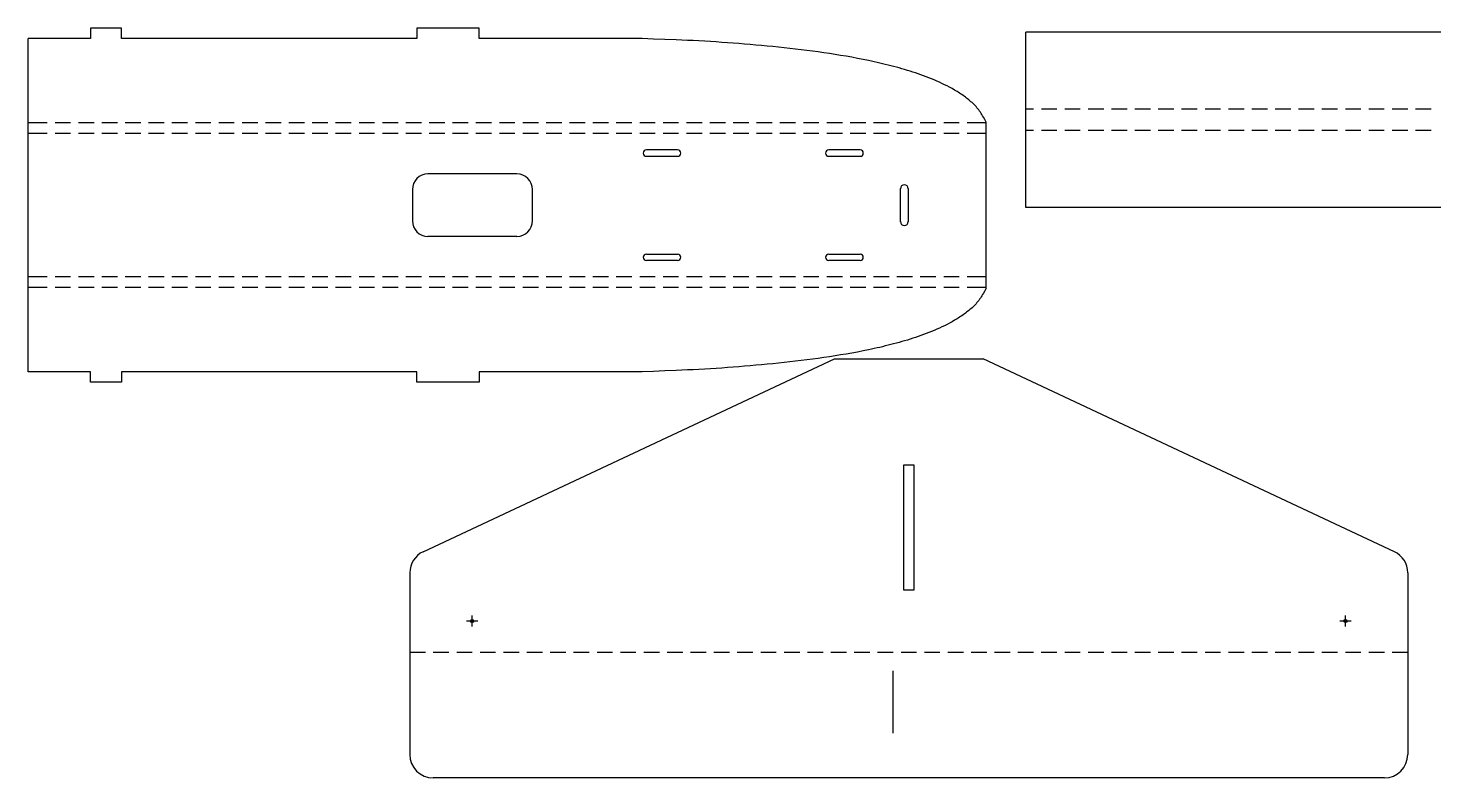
# Model space of a CAD drawing. Header units: millimetres. Extents: x -468 to 483, y -337 to 336.
# Drawn here: x -467 to 105, y -337 to -31 of the extents above; entities that cross this region are included whole.
import ezdxf

# ---------------------------------------------------------------- set-up
doc = ezdxf.new("R2010")
doc.units = ezdxf.units.MM
doc.header["$MEASUREMENT"] = 0
doc.layers.add('Layer 1', color=7, linetype='Continuous')

msp = doc.modelspace()

# ---------------------------------------------------------------- linework, layer by layer
at = {"layer": 'Layer 1', "lineweight": 30}
for points, knots in [([(-308.9923, -31.1173), (-308.9923, -31.1173), (-308.9923, -35.4141), (-308.9923, -35.4141), (-308.9923, -35.4141), (-429.219, -35.4141), (-429.219, -35.4141), (-429.219, -35.4141), (-429.219, -31.1173), (-429.219, -31.1173), (-429.219, -31.1173), (-441.919, -31.1173), (-441.919, -31.1173), (-441.919, -31.1173), (-441.919, -35.4141), (-441.919, -35.4141)], [0, 0, 0, 0, 0.2, 0.2, 0.2, 0.4, 0.4, 0.4, 0.6, 0.6, 0.6, 0.8, 0.8, 0.8, 1, 1, 1, 1]), ([(-283.5923, -35.4141), (-283.5923, -35.4141), (-283.5923, -31.1173), (-283.5923, -31.1173), (-283.5923, -31.1173), (-308.9923, -31.1173), (-308.9923, -31.1173)], [0, 0, 0, 0, 0.5, 0.5, 0.5, 1, 1, 1, 1]), ([(301.0153, -104.2721), (301.0153, -104.2721), (-60.9982, -104.2721), (-60.9982, -104.2721), (-60.9982, -104.2721), (-60.9982, -32.7711), (-60.9982, -32.7711)], [0, 0, 0, 0, 0.5, 0.5, 0.5, 1, 1, 1, 1]), ([(-77.0903, -69.3866), (-77.0903, -69.3866), (-77.6618, -68.3706), (-77.6618, -68.3706), (-77.6618, -68.3706), (-78.2333, -67.3758), (-78.2333, -67.3758), (-78.2333, -67.3758), (-78.5297, -66.8678), (-78.5297, -66.8678), (-78.5297, -66.8678), (-78.8472, -66.3809), (-78.8472, -66.3809), (-78.8472, -66.3809), (-79.1435, -65.8729), (-79.1435, -65.8729), (-79.1435, -65.8729), (-79.461, -65.4073), (-79.461, -65.4073), (-79.461, -65.4073), (-79.7997, -64.9204), (-79.7997, -64.9204), (-79.7997, -64.9204), (-80.1383, -64.4548), (-80.1383, -64.4548), (-80.1383, -64.4548), (-80.4982, -63.9891), (-80.4982, -63.9891), (-80.4982, -63.9891), (-80.858, -63.5446), (-80.858, -63.5446), (-80.858, -63.5446), (-81.239, -63.1213), (-81.239, -63.1213), (-81.239, -63.1213), (-81.62, -62.6979), (-81.62, -62.6979), (-81.62, -62.6979), (-82.0222, -62.2746), (-82.0222, -62.2746), (-82.0222, -62.2746), (-82.4455, -61.8724), (-82.4455, -61.8724), (-82.4455, -61.8724), (-82.8688, -61.4703), (-82.8688, -61.4703), (-82.8688, -61.4703), (-83.2922, -61.0893), (-83.2922, -61.0893), (-83.2922, -61.0893), (-83.7367, -60.7083), (-83.7367, -60.7083), (-83.7367, -60.7083), (-84.2023, -60.3273), (-84.2023, -60.3273), (-84.2023, -60.3273), (-84.6468, -59.9674), (-84.6468, -59.9674), (-84.6468, -59.9674), (-85.1125, -59.6076), (-85.1125, -59.6076), (-85.1125, -59.6076), (-85.5782, -59.2478), (-85.5782, -59.2478), (-85.5782, -59.2478), (-86.0438, -58.9091), (-86.0438, -58.9091), (-86.0438, -58.9091), (-86.5307, -58.5704), (-86.5307, -58.5704), (-86.5307, -58.5704), (-87.0175, -58.2318), (-87.0175, -58.2318), (-87.0175, -58.2318), (-87.5043, -57.9143), (-87.5043, -57.9143), (-87.5043, -57.9143), (-87.9912, -57.5968), (-87.9912, -57.5968), (-87.9912, -57.5968), (-88.478, -57.2793), (-88.478, -57.2793), (-88.478, -57.2793), (-88.9648, -56.9618), (-88.9648, -56.9618), (-88.9648, -56.9618), (-89.4728, -56.6654), (-89.4728, -56.6654), (-89.4728, -56.6654), (-89.9597, -56.3691), (-89.9597, -56.3691), (-89.9597, -56.3691), (-90.9757, -55.7764), (-90.9757, -55.7764), (-90.9757, -55.7764), (-91.9917, -55.2261), (-91.9917, -55.2261), (-91.9917, -55.2261), (-93.0288, -54.6758), (-93.0288, -54.6758), (-93.0288, -54.6758), (-94.066, -54.1678), (-94.066, -54.1678), (-94.066, -54.1678), (-95.1032, -53.6598), (-95.1032, -53.6598), (-95.1032, -53.6598), (-96.1615, -53.1729), (-96.1615, -53.1729), (-96.1615, -53.1729), (-97.2198, -52.6861), (-97.2198, -52.6861), (-97.2198, -52.6861), (-98.2782, -52.2204), (-98.2782, -52.2204), (-98.2782, -52.2204), (-99.3577, -51.7759), (-99.3577, -51.7759), (-99.3577, -51.7759), (-100.4372, -51.3526), (-100.4372, -51.3526), (-100.4372, -51.3526), (-101.5167, -50.9293), (-101.5167, -50.9293), (-101.5167, -50.9293), (-102.5962, -50.5271), (-102.5962, -50.5271), (-102.5962, -50.5271), (-103.6968, -50.1249), (-103.6968, -50.1249), (-103.6968, -50.1249), (-104.7975, -49.7439), (-104.7975, -49.7439), (-104.7975, -49.7439), (-105.8982, -49.3841), (-105.8982, -49.3841), (-105.8982, -49.3841), (-106.9988, -49.0243), (-106.9988, -49.0243), (-106.9988, -49.0243), (-108.0995, -48.6644), (-108.0995, -48.6644), (-108.0995, -48.6644), (-109.2002, -48.3258), (-109.2002, -48.3258), (-109.2002, -48.3258), (-110.322, -47.9871), (-110.322, -47.9871), (-110.322, -47.9871), (-111.4438, -47.6696), (-111.4438, -47.6696), (-111.4438, -47.6696), (-112.5445, -47.3521), (-112.5445, -47.3521), (-112.5445, -47.3521), (-113.6663, -47.0346), (-113.6663, -47.0346), (-113.6663, -47.0346), (-114.7882, -46.7383), (-114.7882, -46.7383), (-114.7882, -46.7383), (-115.91, -46.4419), (-115.91, -46.4419), (-115.91, -46.4419), (-117.053, -46.1668), (-117.053, -46.1668), (-117.053, -46.1668), (-118.1748, -45.8916), (-118.1748, -45.8916), (-118.1748, -45.8916), (-119.2967, -45.6164), (-119.2967, -45.6164), (-119.2967, -45.6164), (-120.4185, -45.3413), (-120.4185, -45.3413), (-120.4185, -45.3413), (-121.5615, -45.0873), (-121.5615, -45.0873), (-121.5615, -45.0873), (-122.6833, -44.8333), (-122.6833, -44.8333), (-122.6833, -44.8333), (-123.8263, -44.5793), (-123.8263, -44.5793), (-123.8263, -44.5793), (-124.9693, -44.3464), (-124.9693, -44.3464), (-124.9693, -44.3464), (-127.2342, -43.8808), (-127.2342, -43.8808), (-127.2342, -43.8808), (-129.5202, -43.4363), (-129.5202, -43.4363), (-129.5202, -43.4363), (-131.785, -43.0129), (-131.785, -43.0129), (-131.785, -43.0129), (-134.071, -42.6108), (-134.071, -42.6108), (-134.071, -42.6108), (-136.3782, -42.2298), (-136.3782, -42.2298), (-136.3782, -42.2298), (-138.6642, -41.8488), (-138.6642, -41.8488), (-138.6642, -41.8488), (-140.9502, -41.5101), (-140.9502, -41.5101), (-140.9502, -41.5101), (-143.2573, -41.1714), (-143.2573, -41.1714), (-143.2573, -41.1714), (-145.5433, -40.8328), (-145.5433, -40.8328), (-145.5433, -40.8328), (-147.8505, -40.5364), (-147.8505, -40.5364), (-147.8505, -40.5364), (-150.1577, -40.2401), (-150.1577, -40.2401), (-150.1577, -40.2401), (-152.4648, -39.9438), (-152.4648, -39.9438), (-152.4648, -39.9438), (-154.7508, -39.6686), (-154.7508, -39.6686), (-154.7508, -39.6686), (-157.058, -39.4146), (-157.058, -39.4146), (-157.058, -39.4146), (-159.3652, -39.1606), (-159.3652, -39.1606), (-159.3652, -39.1606), (-161.6723, -38.9066), (-161.6723, -38.9066), (-161.6723, -38.9066), (-164.0007, -38.6738), (-164.0007, -38.6738), (-164.0007, -38.6738), (-166.3078, -38.4409), (-166.3078, -38.4409), (-166.3078, -38.4409), (-168.615, -38.2293), (-168.615, -38.2293), (-168.615, -38.2293), (-170.9222, -38.0176), (-170.9222, -38.0176), (-170.9222, -38.0176), (-173.2293, -37.8059), (-173.2293, -37.8059), (-173.2293, -37.8059), (-175.5365, -37.6154), (-175.5365, -37.6154), (-175.5365, -37.6154), (-177.8648, -37.4249), (-177.8648, -37.4249), (-177.8648, -37.4249), (-180.172, -37.2556), (-180.172, -37.2556), (-180.172, -37.2556), (-182.4792, -37.0863), (-182.4792, -37.0863), (-182.4792, -37.0863), (-184.8075, -36.9169), (-184.8075, -36.9169), (-184.8075, -36.9169), (-187.1147, -36.7688), (-187.1147, -36.7688), (-187.1147, -36.7688), (-189.443, -36.6206), (-189.443, -36.6206), (-189.443, -36.6206), (-191.7502, -36.4724), (-191.7502, -36.4724), (-191.7502, -36.4724), (-194.0785, -36.3454), (-194.0785, -36.3454), (-194.0785, -36.3454), (-196.3857, -36.2184), (-196.3857, -36.2184), (-196.3857, -36.2184), (-198.714, -36.1126), (-198.714, -36.1126), (-198.714, -36.1126), (-201.0212, -36.0068), (-201.0212, -36.0068), (-201.0212, -36.0068), (-203.3495, -35.9009), (-203.3495, -35.9009), (-203.3495, -35.9009), (-207.985, -35.7316), (-207.985, -35.7316), (-207.985, -35.7316), (-212.6205, -35.5623), (-212.6205, -35.5623), (-212.6205, -35.5623), (-217.256, -35.4141), (-217.256, -35.4141)], [0, 0, 0, 0, 0.01010101, 0.01010101, 0.01010101, 0.02020202, 0.02020202, 0.02020202, 0.03030303, 0.03030303, 0.03030303, 0.04040404, 0.04040404, 0.04040404, 0.05050505, 0.05050505, 0.05050505, 0.06060606, 0.06060606, 0.06060606, 0.07070707, 0.07070707, 0.07070707, 0.08080808, 0.08080808, 0.08080808, 0.09090909, 0.09090909, 0.09090909, 0.1010101, 0.1010101, 0.1010101, 0.11111111, 0.11111111, 0.11111111, 0.12121212, 0.12121212, 0.12121212, 0.13131313, 0.13131313, 0.13131313, 0.14141414, 0.14141414, 0.14141414, 0.15151515, 0.15151515, 0.15151515, 0.16161616, 0.16161616, 0.16161616, 0.17171717, 0.17171717, 0.17171717, 0.18181818, 0.18181818, 0.18181818, 0.19191919, 0.19191919, 0.19191919, 0.2020202, 0.2020202, 0.2020202, 0.21212121, 0.21212121, 0.21212121, 0.22222222, 0.22222222, 0.22222222, 0.23232323, 0.23232323, 0.23232323, 0.24242424, 0.24242424, 0.24242424, 0.25252525, 0.25252525, 0.25252525, 0.26262626, 0.26262626, 0.26262626, 0.27272727, 0.27272727, 0.27272727, 0.28282828, 0.28282828, 0.28282828, 0.29292929, 0.29292929, 0.29292929, 0.3030303, 0.3030303, 0.3030303, 0.31313131, 0.31313131, 0.31313131, 0.32323232, 0.32323232, 0.32323232, 0.33333333, 0.33333333, 0.33333333, 0.34343434, 0.34343434, 0.34343434, 0.35353535, 0.35353535, 0.35353535, 0.36363636, 0.36363636, 0.36363636, 0.37373737, 0.37373737, 0.37373737, 0.38383838, 0.38383838, 0.38383838, 0.39393939, 0.39393939, 0.39393939, 0.4040404, 0.4040404, 0.4040404, 0.41414141, 0.41414141, 0.41414141, 0.42424242, 0.42424242, 0.42424242, 0.43434343, 0.43434343, 0.43434343, 0.44444444, 0.44444444, 0.44444444, 0.45454545, 0.45454545, 0.45454545, 0.46464646, 0.46464646, 0.46464646, 0.47474747, 0.47474747, 0.47474747, 0.48484848, 0.48484848, 0.48484848, 0.49494949, 0.49494949, 0.49494949, 0.50505051, 0.50505051, 0.50505051, 0.51515152, 0.51515152, 0.51515152, 0.52525253, 0.52525253, 0.52525253, 0.53535354, 0.53535354, 0.53535354, 0.54545455, 0.54545455, 0.54545455, 0.55555556, 0.55555556, 0.55555556, 0.56565657, 0.56565657, 0.56565657, 0.57575758, 0.57575758, 0.57575758, 0.58585859, 0.58585859, 0.58585859, 0.5959596, 0.5959596, 0.5959596, 0.60606061, 0.60606061, 0.60606061, 0.61616162, 0.61616162, 0.61616162, 0.62626263, 0.62626263, 0.62626263, 0.63636364, 0.63636364, 0.63636364, 0.64646465, 0.64646465, 0.64646465, 0.65656566, 0.65656566, 0.65656566, 0.66666667, 0.66666667, 0.66666667, 0.67676768, 0.67676768, 0.67676768, 0.68686869, 0.68686869, 0.68686869, 0.6969697, 0.6969697, 0.6969697, 0.70707071, 0.70707071, 0.70707071, 0.71717172, 0.71717172, 0.71717172, 0.72727273, 0.72727273, 0.72727273, 0.73737374, 0.73737374, 0.73737374, 0.74747475, 0.74747475, 0.74747475, 0.75757576, 0.75757576, 0.75757576, 0.76767677, 0.76767677, 0.76767677, 0.77777778, 0.77777778, 0.77777778, 0.78787879, 0.78787879, 0.78787879, 0.7979798, 0.7979798, 0.7979798, 0.80808081, 0.80808081, 0.80808081, 0.81818182, 0.81818182, 0.81818182, 0.82828283, 0.82828283, 0.82828283, 0.83838384, 0.83838384, 0.83838384, 0.84848485, 0.84848485, 0.84848485, 0.85858586, 0.85858586, 0.85858586, 0.86868687, 0.86868687, 0.86868687, 0.87878788, 0.87878788, 0.87878788, 0.88888889, 0.88888889, 0.88888889, 0.8989899, 0.8989899, 0.8989899, 0.90909091, 0.90909091, 0.90909091, 0.91919192, 0.91919192, 0.91919192, 0.92929293, 0.92929293, 0.92929293, 0.93939394, 0.93939394, 0.93939394, 0.94949495, 0.94949495, 0.94949495, 0.95959596, 0.95959596, 0.95959596, 0.96969697, 0.96969697, 0.96969697, 0.97979798, 0.97979798, 0.97979798, 0.98989899, 0.98989899, 0.98989899, 1, 1, 1, 1]), ([(-215.4886, -80.7531), (-216.2075, -80.7531), (-216.7903, -81.3359), (-216.7903, -82.0548), (-216.7903, -82.7738), (-216.2075, -83.3566), (-215.4886, -83.3566)], [0, 0, 0, 0, 0.5, 0.5, 0.5, 1, 1, 1, 1]), ([(-202.7886, -83.3566), (-202.0697, -83.3566), (-201.4868, -82.7738), (-201.4868, -82.0548), (-201.4868, -81.3359), (-202.0697, -80.7531), (-202.7886, -80.7531)], [0, 0, 0, 0, 0.5, 0.5, 0.5, 1, 1, 1, 1]), ([(-141.1724, -80.7531), (-141.8914, -80.7531), (-142.4742, -81.3359), (-142.4742, -82.0548), (-142.4742, -82.7738), (-141.8914, -83.3566), (-141.1724, -83.3566)], [0, 0, 0, 0, 0.5, 0.5, 0.5, 1, 1, 1, 1]), ([(-128.4513, -83.3566), (-127.7323, -83.3566), (-127.1495, -82.7738), (-127.1495, -82.0548), (-127.1495, -81.3359), (-127.7323, -80.7531), (-128.4513, -80.7531)], [0, 0, 0, 0, 0.5, 0.5, 0.5, 1, 1, 1, 1]), ([(-108.8192, -96.5752), (-108.8192, -95.6926), (-109.5347, -94.9771), (-110.4173, -94.9771), (-111.2999, -94.9771), (-112.0153, -95.6926), (-112.0153, -96.5752)], [0, 0, 0, 0, 0.5, 0.5, 0.5, 1, 1, 1, 1]), ([(-112.0153, -109.9737), (-112.0153, -110.8563), (-111.2999, -111.5718), (-110.4173, -111.5718), (-109.5347, -111.5718), (-108.8192, -110.8563), (-108.8192, -109.9737)], [0, 0, 0, 0, 0.5, 0.5, 0.5, 1, 1, 1, 1]), ([(-215.4886, -123.1923), (-216.2075, -123.1923), (-216.7903, -123.7751), (-216.7903, -124.494), (-216.7903, -125.2129), (-216.2075, -125.7958), (-215.4886, -125.7958)], [0, 0, 0, 0, 0.5, 0.5, 0.5, 1, 1, 1, 1]), ([(-202.7886, -125.7958), (-202.0697, -125.7958), (-201.4868, -125.2129), (-201.4868, -124.494), (-201.4868, -123.7751), (-202.0697, -123.1923), (-202.7886, -123.1923)], [0, 0, 0, 0, 0.5, 0.5, 0.5, 1, 1, 1, 1]), ([(-141.1724, -123.1923), (-141.8914, -123.1923), (-142.4742, -123.7751), (-142.4742, -124.494), (-142.4742, -125.2129), (-141.8914, -125.7958), (-141.1724, -125.7958)], [0, 0, 0, 0, 0.5, 0.5, 0.5, 1, 1, 1, 1]), ([(-128.4513, -125.7958), (-127.7323, -125.7958), (-127.1495, -125.2129), (-127.1495, -124.494), (-127.1495, -123.7751), (-127.7323, -123.1923), (-128.4513, -123.1923)], [0, 0, 0, 0, 0.5, 0.5, 0.5, 1, 1, 1, 1]), ([(-77.0903, -137.1199), (-77.0903, -137.1199), (-77.6618, -138.1571), (-77.6618, -138.1571), (-77.6618, -138.1571), (-78.2333, -139.1519), (-78.2333, -139.1519), (-78.2333, -139.1519), (-78.5297, -139.6599), (-78.5297, -139.6599), (-78.5297, -139.6599), (-78.8472, -140.1468), (-78.8472, -140.1468), (-78.8472, -140.1468), (-79.1435, -140.6336), (-79.1435, -140.6336), (-79.1435, -140.6336), (-79.461, -141.1204), (-79.461, -141.1204), (-79.461, -141.1204), (-79.7997, -141.6073), (-79.7997, -141.6073), (-79.7997, -141.6073), (-80.1383, -142.0729), (-80.1383, -142.0729), (-80.1383, -142.0729), (-80.4982, -142.5174), (-80.4982, -142.5174), (-80.4982, -142.5174), (-80.858, -142.9619), (-80.858, -142.9619), (-80.858, -142.9619), (-81.239, -143.4064), (-81.239, -143.4064), (-81.239, -143.4064), (-81.62, -143.8298), (-81.62, -143.8298), (-81.62, -143.8298), (-82.0222, -144.2531), (-82.0222, -144.2531), (-82.0222, -144.2531), (-82.4455, -144.6553), (-82.4455, -144.6553), (-82.4455, -144.6553), (-82.8688, -145.0574), (-82.8688, -145.0574), (-82.8688, -145.0574), (-83.2922, -145.4384), (-83.2922, -145.4384), (-83.2922, -145.4384), (-83.7367, -145.8194), (-83.7367, -145.8194), (-83.7367, -145.8194), (-84.2023, -146.2004), (-84.2023, -146.2004), (-84.2023, -146.2004), (-84.6468, -146.5603), (-84.6468, -146.5603), (-84.6468, -146.5603), (-85.1125, -146.9201), (-85.1125, -146.9201), (-85.1125, -146.9201), (-85.5782, -147.2799), (-85.5782, -147.2799), (-85.5782, -147.2799), (-86.0438, -147.6186), (-86.0438, -147.6186), (-86.0438, -147.6186), (-86.5307, -147.9573), (-86.5307, -147.9573), (-86.5307, -147.9573), (-87.0175, -148.2959), (-87.0175, -148.2959), (-87.0175, -148.2959), (-87.5043, -148.6134), (-87.5043, -148.6134), (-87.5043, -148.6134), (-87.9912, -148.9309), (-87.9912, -148.9309), (-87.9912, -148.9309), (-88.478, -149.2484), (-88.478, -149.2484), (-88.478, -149.2484), (-88.9648, -149.5659), (-88.9648, -149.5659), (-88.9648, -149.5659), (-89.4728, -149.8623), (-89.4728, -149.8623), (-89.4728, -149.8623), (-89.9597, -150.1586), (-89.9597, -150.1586), (-89.9597, -150.1586), (-90.9757, -150.7301), (-90.9757, -150.7301), (-90.9757, -150.7301), (-91.9917, -151.3016), (-91.9917, -151.3016), (-91.9917, -151.3016), (-93.0288, -151.8519), (-93.0288, -151.8519), (-93.0288, -151.8519), (-94.066, -152.3599), (-94.066, -152.3599), (-94.066, -152.3599), (-95.1032, -152.8679), (-95.1032, -152.8679), (-95.1032, -152.8679), (-96.1615, -153.3548), (-96.1615, -153.3548), (-96.1615, -153.3548), (-97.2198, -153.8416), (-97.2198, -153.8416), (-97.2198, -153.8416), (-98.2782, -154.2861), (-98.2782, -154.2861), (-98.2782, -154.2861), (-99.3577, -154.7306), (-99.3577, -154.7306), (-99.3577, -154.7306), (-100.4372, -155.1751), (-100.4372, -155.1751), (-100.4372, -155.1751), (-101.5167, -155.5984), (-101.5167, -155.5984), (-101.5167, -155.5984), (-102.5962, -156.0006), (-102.5962, -156.0006), (-102.5962, -156.0006), (-103.6968, -156.3816), (-103.6968, -156.3816), (-103.6968, -156.3816), (-104.7975, -156.7838), (-104.7975, -156.7838), (-104.7975, -156.7838), (-105.8982, -157.1436), (-105.8982, -157.1436), (-105.8982, -157.1436), (-106.9988, -157.5034), (-106.9988, -157.5034), (-106.9988, -157.5034), (-108.0995, -157.8633), (-108.0995, -157.8633), (-108.0995, -157.8633), (-109.2002, -158.2019), (-109.2002, -158.2019), (-109.2002, -158.2019), (-110.322, -158.5406), (-110.322, -158.5406), (-110.322, -158.5406), (-111.4438, -158.8581), (-111.4438, -158.8581), (-111.4438, -158.8581), (-112.5445, -159.1756), (-112.5445, -159.1756), (-112.5445, -159.1756), (-113.6663, -159.4931), (-113.6663, -159.4931), (-113.6663, -159.4931), (-114.7882, -159.7894), (-114.7882, -159.7894), (-114.7882, -159.7894), (-115.91, -160.0858), (-115.91, -160.0858), (-115.91, -160.0858), (-117.053, -160.3609), (-117.053, -160.3609), (-117.053, -160.3609), (-118.1748, -160.6361), (-118.1748, -160.6361), (-118.1748, -160.6361), (-119.2967, -160.9113), (-119.2967, -160.9113), (-119.2967, -160.9113), (-120.4185, -161.1864), (-120.4185, -161.1864), (-120.4185, -161.1864), (-121.5615, -161.4404), (-121.5615, -161.4404), (-121.5615, -161.4404), (-122.6833, -161.6944), (-122.6833, -161.6944), (-122.6833, -161.6944), (-123.8263, -161.9484), (-123.8263, -161.9484), (-123.8263, -161.9484), (-124.9693, -162.1813), (-124.9693, -162.1813), (-124.9693, -162.1813), (-127.2342, -162.6469), (-127.2342, -162.6469), (-127.2342, -162.6469), (-129.5202, -163.0914), (-129.5202, -163.0914), (-129.5202, -163.0914), (-131.785, -163.5148), (-131.785, -163.5148), (-131.785, -163.5148), (-134.071, -163.9169), (-134.071, -163.9169), (-134.071, -163.9169), (-136.3782, -164.2979), (-136.3782, -164.2979), (-136.3782, -164.2979), (-138.6642, -164.6789), (-138.6642, -164.6789), (-138.6642, -164.6789), (-140.9502, -165.0176), (-140.9502, -165.0176), (-140.9502, -165.0176), (-143.2573, -165.3563), (-143.2573, -165.3563), (-143.2573, -165.3563), (-145.5433, -165.6738), (-145.5433, -165.6738), (-145.5433, -165.6738), (-147.8505, -165.9913), (-147.8505, -165.9913), (-147.8505, -165.9913), (-150.1577, -166.2876), (-150.1577, -166.2876), (-150.1577, -166.2876), (-152.4648, -166.5839), (-152.4648, -166.5839), (-152.4648, -166.5839), (-154.7508, -166.8591), (-154.7508, -166.8591), (-154.7508, -166.8591), (-157.058, -167.1131), (-157.058, -167.1131), (-157.058, -167.1131), (-159.3652, -167.3671), (-159.3652, -167.3671), (-159.3652, -167.3671), (-161.6723, -167.6211), (-161.6723, -167.6211), (-161.6723, -167.6211), (-164.0007, -167.8539), (-164.0007, -167.8539), (-164.0007, -167.8539), (-166.3078, -168.0656), (-166.3078, -168.0656), (-166.3078, -168.0656), (-168.615, -168.2984), (-168.615, -168.2984), (-168.615, -168.2984), (-170.9222, -168.5101), (-170.9222, -168.5101), (-170.9222, -168.5101), (-173.2293, -168.7006), (-173.2293, -168.7006), (-173.2293, -168.7006), (-175.5365, -168.9123), (-175.5365, -168.9123), (-175.5365, -168.9123), (-177.8648, -169.1028), (-177.8648, -169.1028), (-177.8648, -169.1028), (-180.172, -169.2721), (-180.172, -169.2721), (-180.172, -169.2721), (-182.4792, -169.4414), (-182.4792, -169.4414), (-182.4792, -169.4414), (-184.8075, -169.6108), (-184.8075, -169.6108), (-184.8075, -169.6108), (-187.1147, -169.7589), (-187.1147, -169.7589), (-187.1147, -169.7589), (-189.443, -169.9071), (-189.443, -169.9071), (-189.443, -169.9071), (-191.7502, -170.0553), (-191.7502, -170.0553), (-191.7502, -170.0553), (-194.0785, -170.1823), (-194.0785, -170.1823), (-194.0785, -170.1823), (-196.3857, -170.3093), (-196.3857, -170.3093), (-196.3857, -170.3093), (-198.714, -170.4151), (-198.714, -170.4151), (-198.714, -170.4151), (-201.0212, -170.5209), (-201.0212, -170.5209), (-201.0212, -170.5209), (-203.3495, -170.6268), (-203.3495, -170.6268), (-203.3495, -170.6268), (-207.985, -170.7961), (-207.985, -170.7961), (-207.985, -170.7961), (-212.6205, -170.9654), (-212.6205, -170.9654), (-212.6205, -170.9654), (-217.256, -171.1136), (-217.256, -171.1136)], [0, 0, 0, 0, 0.01010101, 0.01010101, 0.01010101, 0.02020202, 0.02020202, 0.02020202, 0.03030303, 0.03030303, 0.03030303, 0.04040404, 0.04040404, 0.04040404, 0.05050505, 0.05050505, 0.05050505, 0.06060606, 0.06060606, 0.06060606, 0.07070707, 0.07070707, 0.07070707, 0.08080808, 0.08080808, 0.08080808, 0.09090909, 0.09090909, 0.09090909, 0.1010101, 0.1010101, 0.1010101, 0.11111111, 0.11111111, 0.11111111, 0.12121212, 0.12121212, 0.12121212, 0.13131313, 0.13131313, 0.13131313, 0.14141414, 0.14141414, 0.14141414, 0.15151515, 0.15151515, 0.15151515, 0.16161616, 0.16161616, 0.16161616, 0.17171717, 0.17171717, 0.17171717, 0.18181818, 0.18181818, 0.18181818, 0.19191919, 0.19191919, 0.19191919, 0.2020202, 0.2020202, 0.2020202, 0.21212121, 0.21212121, 0.21212121, 0.22222222, 0.22222222, 0.22222222, 0.23232323, 0.23232323, 0.23232323, 0.24242424, 0.24242424, 0.24242424, 0.25252525, 0.25252525, 0.25252525, 0.26262626, 0.26262626, 0.26262626, 0.27272727, 0.27272727, 0.27272727, 0.28282828, 0.28282828, 0.28282828, 0.29292929, 0.29292929, 0.29292929, 0.3030303, 0.3030303, 0.3030303, 0.31313131, 0.31313131, 0.31313131, 0.32323232, 0.32323232, 0.32323232, 0.33333333, 0.33333333, 0.33333333, 0.34343434, 0.34343434, 0.34343434, 0.35353535, 0.35353535, 0.35353535, 0.36363636, 0.36363636, 0.36363636, 0.37373737, 0.37373737, 0.37373737, 0.38383838, 0.38383838, 0.38383838, 0.39393939, 0.39393939, 0.39393939, 0.4040404, 0.4040404, 0.4040404, 0.41414141, 0.41414141, 0.41414141, 0.42424242, 0.42424242, 0.42424242, 0.43434343, 0.43434343, 0.43434343, 0.44444444, 0.44444444, 0.44444444, 0.45454545, 0.45454545, 0.45454545, 0.46464646, 0.46464646, 0.46464646, 0.47474747, 0.47474747, 0.47474747, 0.48484848, 0.48484848, 0.48484848, 0.49494949, 0.49494949, 0.49494949, 0.50505051, 0.50505051, 0.50505051, 0.51515152, 0.51515152, 0.51515152, 0.52525253, 0.52525253, 0.52525253, 0.53535354, 0.53535354, 0.53535354, 0.54545455, 0.54545455, 0.54545455, 0.55555556, 0.55555556, 0.55555556, 0.56565657, 0.56565657, 0.56565657, 0.57575758, 0.57575758, 0.57575758, 0.58585859, 0.58585859, 0.58585859, 0.5959596, 0.5959596, 0.5959596, 0.60606061, 0.60606061, 0.60606061, 0.61616162, 0.61616162, 0.61616162, 0.62626263, 0.62626263, 0.62626263, 0.63636364, 0.63636364, 0.63636364, 0.64646465, 0.64646465, 0.64646465, 0.65656566, 0.65656566, 0.65656566, 0.66666667, 0.66666667, 0.66666667, 0.67676768, 0.67676768, 0.67676768, 0.68686869, 0.68686869, 0.68686869, 0.6969697, 0.6969697, 0.6969697, 0.70707071, 0.70707071, 0.70707071, 0.71717172, 0.71717172, 0.71717172, 0.72727273, 0.72727273, 0.72727273, 0.73737374, 0.73737374, 0.73737374, 0.74747475, 0.74747475, 0.74747475, 0.75757576, 0.75757576, 0.75757576, 0.76767677, 0.76767677, 0.76767677, 0.77777778, 0.77777778, 0.77777778, 0.78787879, 0.78787879, 0.78787879, 0.7979798, 0.7979798, 0.7979798, 0.80808081, 0.80808081, 0.80808081, 0.81818182, 0.81818182, 0.81818182, 0.82828283, 0.82828283, 0.82828283, 0.83838384, 0.83838384, 0.83838384, 0.84848485, 0.84848485, 0.84848485, 0.85858586, 0.85858586, 0.85858586, 0.86868687, 0.86868687, 0.86868687, 0.87878788, 0.87878788, 0.87878788, 0.88888889, 0.88888889, 0.88888889, 0.8989899, 0.8989899, 0.8989899, 0.90909091, 0.90909091, 0.90909091, 0.91919192, 0.91919192, 0.91919192, 0.92929293, 0.92929293, 0.92929293, 0.93939394, 0.93939394, 0.93939394, 0.94949495, 0.94949495, 0.94949495, 0.95959596, 0.95959596, 0.95959596, 0.96969697, 0.96969697, 0.96969697, 0.97979798, 0.97979798, 0.97979798, 0.98989899, 0.98989899, 0.98989899, 1, 1, 1, 1]), ([(-441.919, -175.4104), (-441.919, -175.4104), (-441.919, -171.1136), (-441.919, -171.1136), (-441.919, -171.1136), (-467.319, -171.1136), (-467.319, -171.1136)], [0, 0, 0, 0, 0.5, 0.5, 0.5, 1, 1, 1, 1]), ([(-308.9923, -175.4104), (-308.9923, -175.4104), (-308.9923, -171.1136), (-308.9923, -171.1136), (-308.9923, -171.1136), (-429.219, -171.1136), (-429.219, -171.1136)], [0, 0, 0, 0, 0.5, 0.5, 0.5, 1, 1, 1, 1]), ([(-217.256, -171.1136), (-217.256, -171.1136), (-283.5923, -171.1136), (-283.5923, -171.1136), (-283.5923, -171.1136), (-283.5923, -175.4104), (-283.5923, -175.4104), (-283.5923, -175.4104), (-308.9923, -175.4104), (-308.9923, -175.4104)], [0, 0, 0, 0, 0.33333333, 0.33333333, 0.33333333, 0.66666667, 0.66666667, 0.66666667, 1, 1, 1, 1]), ([(-106.4506, -209.1816), (-106.4506, -209.1816), (-106.4506, -260.0451), (-106.4506, -260.0451), (-106.4506, -260.0451), (-110.7475, -260.0451), (-110.7475, -260.0451), (-110.7475, -260.0451), (-110.7475, -209.1816), (-110.7475, -209.1816), (-110.7475, -209.1816), (-106.4506, -209.1816), (-106.4506, -209.1816)], [0, 0, 0, 0, 0.25, 0.25, 0.25, 0.5, 0.5, 0.5, 0.75, 0.75, 0.75, 1, 1, 1, 1]), ([(-286.4625, -272.0466), (-286.8191, -272.0466), (-287.1081, -272.3356), (-287.1081, -272.6922), (-287.1081, -273.0487), (-286.8191, -273.3377), (-286.4625, -273.3377), (-286.106, -273.3377), (-285.817, -273.0487), (-285.817, -272.6922), (-285.817, -272.3356), (-286.106, -272.0466), (-286.4625, -272.0466)], [0, 0, 0, 0, 0.25, 0.25, 0.25, 0.5, 0.5, 0.5, 0.75, 0.75, 0.75, 1, 1, 1, 1]), ([(69.2221, -272.0466), (68.8656, -272.0466), (68.5765, -272.3356), (68.5765, -272.6922), (68.5765, -273.0487), (68.8656, -273.3377), (69.2221, -273.3377), (69.5787, -273.3377), (69.8677, -273.0487), (69.8677, -272.6922), (69.8677, -272.3356), (69.5787, -272.0466), (69.2221, -272.0466)], [0, 0, 0, 0, 0.25, 0.25, 0.25, 0.5, 0.5, 0.5, 0.75, 0.75, 0.75, 1, 1, 1, 1])]:
    msp.add_open_spline(points, degree=3, knots=knots, dxfattribs=at)
for points in [[(301.0153, -32.7711), (301.0153, -32.7711), (-60.9982, -32.7711), (-60.9982, -32.7711)], [(-467.319, -171.1136), (-467.319, -171.1136), (-467.319, -35.4141), (-467.319, -35.4141)], [(-441.919, -35.4141), (-441.919, -35.4141), (-467.319, -35.4141), (-467.319, -35.4141)], [(-217.256, -35.4141), (-217.256, -35.4141), (-283.5923, -35.4141), (-283.5923, -35.4141)], [(-77.0903, -137.1199), (-77.0903, -137.1199), (-77.0903, -69.3866), (-77.0903, -69.3866)], [(-202.7992, -80.7531), (-202.7992, -80.7531), (-215.4992, -80.7531), (-215.4992, -80.7531)], [(-215.4992, -83.3354), (-215.4992, -83.3354), (-202.7992, -83.3354), (-202.7992, -83.3354)], [(-128.4618, -80.7531), (-128.4618, -80.7531), (-141.183, -80.7531), (-141.183, -80.7531)], [(-141.183, -83.3354), (-141.183, -83.3354), (-128.4618, -83.3354), (-128.4618, -83.3354)], [(-304.4521, -90.5533), (-307.9649, -90.5533), (-310.8127, -93.401), (-310.8127, -96.9138)], [(-268.2465, -90.5533), (-268.2465, -90.5533), (-304.4627, -90.5533), (-304.4627, -90.5533)], [(-261.8753, -96.9138), (-261.8753, -93.401), (-264.7231, -90.5533), (-268.2359, -90.5533)], [(-310.8127, -96.9033), (-310.8127, -96.9033), (-310.8127, -109.6033), (-310.8127, -109.6033)], [(-261.8965, -109.6033), (-261.8965, -109.6033), (-261.8965, -96.9033), (-261.8965, -96.9033)], [(-112.0153, -110.1113), (-112.0153, -110.1113), (-112.0153, -96.4164), (-112.0153, -96.4164)], [(-108.8403, -96.4164), (-108.8403, -96.4164), (-108.8403, -110.1113), (-108.8403, -110.1113)], [(-310.8127, -109.6138), (-310.8127, -113.1267), (-307.9649, -115.9744), (-304.4521, -115.9744)], [(-268.2359, -115.9744), (-264.7231, -115.9744), (-261.8753, -113.1267), (-261.8753, -109.6138)], [(-304.4627, -115.9533), (-304.4627, -115.9533), (-268.2465, -115.9533), (-268.2465, -115.9533)], [(-215.4992, -123.1923), (-215.4992, -123.1923), (-202.7992, -123.1923), (-202.7992, -123.1923)], [(-202.7992, -125.7746), (-202.7992, -125.7746), (-215.4992, -125.7746), (-215.4992, -125.7746)], [(-141.183, -123.1923), (-141.183, -123.1923), (-128.4618, -123.1923), (-128.4618, -123.1923)], [(-128.4618, -125.7746), (-128.4618, -125.7746), (-141.183, -125.7746), (-141.183, -125.7746)], [(-306.3698, -244.4664), (-306.3698, -244.4664), (-138.9203, -165.9169), (-138.9203, -165.9169)], [(-138.9203, -165.9169), (-138.9203, -165.9169), (-78.299, -165.9169), (-78.299, -165.9169)], [(89.1505, -244.4664), (89.1505, -244.4664), (-78.299, -165.9169), (-78.299, -165.9169)], [(-429.219, -171.1136), (-429.219, -171.1136), (-429.219, -175.4104), (-429.219, -175.4104)], [(-429.219, -175.4104), (-429.219, -175.4104), (-441.919, -175.4104), (-441.919, -175.4104)], [(-106.5141, -209.1816), (-106.5141, -209.1816), (-106.4506, -209.2451), (-106.4506, -209.2451)], [(-306.3872, -244.4377), (-309.7351, -246.0082), (-311.8731, -249.3727), (-311.8731, -253.0707)], [(94.6327, -253.0707), (94.6327, -249.3727), (92.4947, -246.0082), (89.1468, -244.4377)], [(-311.852, -253.0812), (-311.852, -253.0812), (-311.852, -327.0799), (-311.852, -327.0799)], [(94.6327, -253.0812), (94.6327, -253.0812), (94.6327, -327.0799), (94.6327, -327.0799)], [(-114.9808, -318.4439), (-114.9808, -318.4439), (-114.9808, -293.0439), (-114.9808, -293.0439)], [(-311.8731, -327.0693), (-311.8731, -332.3357), (-307.6039, -336.6049), (-302.3375, -336.6049)], [(85.0971, -336.6049), (90.3635, -336.6049), (94.6327, -332.3357), (94.6327, -327.0693)], [(85.1077, -336.6049), (85.1077, -336.6049), (-302.327, -336.6049), (-302.327, -336.6049)]]:
    msp.add_open_spline(points, degree=3, dxfattribs=at)
at = {"layer": 'Layer 1', "color": 5, "lineweight": 30}
for points in [[(-57.802, -64.119), (-57.802, -64.119), (-60.9982, -64.119), (-60.9982, -64.119)], [(-48.277, -64.119), (-48.277, -64.119), (-54.627, -64.119), (-54.627, -64.119)], [(-38.752, -64.119), (-38.752, -64.119), (-45.102, -64.119), (-45.102, -64.119)], [(-29.227, -64.119), (-29.227, -64.119), (-35.577, -64.119), (-35.577, -64.119)], [(-19.702, -64.119), (-19.702, -64.119), (-26.052, -64.119), (-26.052, -64.119)], [(-10.177, -64.119), (-10.177, -64.119), (-16.527, -64.119), (-16.527, -64.119)], [(-0.652, -64.119), (-0.652, -64.119), (-7.002, -64.119), (-7.002, -64.119)], [(8.873, -64.119), (8.873, -64.119), (2.523, -64.119), (2.523, -64.119)], [(18.398, -64.119), (18.398, -64.119), (12.048, -64.119), (12.048, -64.119)], [(27.923, -64.119), (27.923, -64.119), (21.573, -64.119), (21.573, -64.119)], [(37.448, -64.119), (37.448, -64.119), (31.098, -64.119), (31.098, -64.119)], [(46.973, -64.119), (46.973, -64.119), (40.623, -64.119), (40.623, -64.119)], [(56.498, -64.119), (56.498, -64.119), (50.148, -64.119), (50.148, -64.119)], [(66.023, -64.119), (66.023, -64.119), (59.673, -64.119), (59.673, -64.119)], [(75.548, -64.119), (75.548, -64.119), (69.198, -64.119), (69.198, -64.119)], [(85.073, -64.119), (85.073, -64.119), (78.723, -64.119), (78.723, -64.119)], [(94.598, -64.119), (94.598, -64.119), (88.248, -64.119), (88.248, -64.119)], [(104.123, -64.119), (104.123, -64.119), (97.773, -64.119), (97.773, -64.119)], [(-459.5297, -69.6829), (-459.5297, -69.6829), (-467.319, -69.6829), (-467.319, -69.6829)], [(-459.5297, -74.0433), (-459.5297, -74.0433), (-467.319, -74.0433), (-467.319, -74.0433)], [(-450.0047, -69.6829), (-450.0047, -69.6829), (-456.3547, -69.6829), (-456.3547, -69.6829)], [(-450.0047, -74.0433), (-450.0047, -74.0433), (-456.3547, -74.0433), (-456.3547, -74.0433)], [(-440.4797, -69.6829), (-440.4797, -69.6829), (-446.8297, -69.6829), (-446.8297, -69.6829)], [(-440.4797, -74.0433), (-440.4797, -74.0433), (-446.8297, -74.0433), (-446.8297, -74.0433)], [(-430.9547, -69.6829), (-430.9547, -69.6829), (-437.3047, -69.6829), (-437.3047, -69.6829)], [(-430.9547, -74.0433), (-430.9547, -74.0433), (-437.3047, -74.0433), (-437.3047, -74.0433)], [(-421.4297, -69.6829), (-421.4297, -69.6829), (-427.7797, -69.6829), (-427.7797, -69.6829)], [(-421.4297, -74.0433), (-421.4297, -74.0433), (-427.7797, -74.0433), (-427.7797, -74.0433)], [(-411.9047, -69.6829), (-411.9047, -69.6829), (-418.2547, -69.6829), (-418.2547, -69.6829)], [(-411.9047, -74.0433), (-411.9047, -74.0433), (-418.2547, -74.0433), (-418.2547, -74.0433)], [(-402.3797, -69.6829), (-402.3797, -69.6829), (-408.7297, -69.6829), (-408.7297, -69.6829)], [(-402.3797, -74.0433), (-402.3797, -74.0433), (-408.7297, -74.0433), (-408.7297, -74.0433)], [(-392.8547, -69.6829), (-392.8547, -69.6829), (-399.2047, -69.6829), (-399.2047, -69.6829)], [(-392.8547, -74.0433), (-392.8547, -74.0433), (-399.2047, -74.0433), (-399.2047, -74.0433)], [(-383.3297, -69.6829), (-383.3297, -69.6829), (-389.6797, -69.6829), (-389.6797, -69.6829)], [(-383.3297, -74.0433), (-383.3297, -74.0433), (-389.6797, -74.0433), (-389.6797, -74.0433)], [(-373.8047, -69.6829), (-373.8047, -69.6829), (-380.1547, -69.6829), (-380.1547, -69.6829)], [(-373.8047, -74.0433), (-373.8047, -74.0433), (-380.1547, -74.0433), (-380.1547, -74.0433)], [(-364.2797, -69.6829), (-364.2797, -69.6829), (-370.6297, -69.6829), (-370.6297, -69.6829)], [(-364.2797, -74.0433), (-364.2797, -74.0433), (-370.6297, -74.0433), (-370.6297, -74.0433)], [(-354.7547, -69.6829), (-354.7547, -69.6829), (-361.1047, -69.6829), (-361.1047, -69.6829)], [(-354.7547, -74.0433), (-354.7547, -74.0433), (-361.1047, -74.0433), (-361.1047, -74.0433)], [(-345.2297, -69.6829), (-345.2297, -69.6829), (-351.5797, -69.6829), (-351.5797, -69.6829)], [(-345.2297, -74.0433), (-345.2297, -74.0433), (-351.5797, -74.0433), (-351.5797, -74.0433)], [(-335.7047, -69.6829), (-335.7047, -69.6829), (-342.0547, -69.6829), (-342.0547, -69.6829)], [(-335.7047, -74.0433), (-335.7047, -74.0433), (-342.0547, -74.0433), (-342.0547, -74.0433)], [(-326.1797, -69.6829), (-326.1797, -69.6829), (-332.5297, -69.6829), (-332.5297, -69.6829)], [(-326.1797, -74.0433), (-326.1797, -74.0433), (-332.5297, -74.0433), (-332.5297, -74.0433)], [(-316.6547, -69.6829), (-316.6547, -69.6829), (-323.0047, -69.6829), (-323.0047, -69.6829)], [(-316.6547, -74.0433), (-316.6547, -74.0433), (-323.0047, -74.0433), (-323.0047, -74.0433)], [(-307.1297, -69.6829), (-307.1297, -69.6829), (-313.4797, -69.6829), (-313.4797, -69.6829)], [(-307.1297, -74.0433), (-307.1297, -74.0433), (-313.4797, -74.0433), (-313.4797, -74.0433)], [(-297.6047, -69.6829), (-297.6047, -69.6829), (-303.9547, -69.6829), (-303.9547, -69.6829)], [(-297.6047, -74.0433), (-297.6047, -74.0433), (-303.9547, -74.0433), (-303.9547, -74.0433)], [(-288.0797, -69.6829), (-288.0797, -69.6829), (-294.4297, -69.6829), (-294.4297, -69.6829)], [(-288.0797, -74.0433), (-288.0797, -74.0433), (-294.4297, -74.0433), (-294.4297, -74.0433)], [(-278.5547, -69.6829), (-278.5547, -69.6829), (-284.9047, -69.6829), (-284.9047, -69.6829)], [(-278.5547, -74.0433), (-278.5547, -74.0433), (-284.9047, -74.0433), (-284.9047, -74.0433)], [(-269.0297, -69.6829), (-269.0297, -69.6829), (-275.3797, -69.6829), (-275.3797, -69.6829)], [(-269.0297, -74.0433), (-269.0297, -74.0433), (-275.3797, -74.0433), (-275.3797, -74.0433)], [(-259.5047, -69.6829), (-259.5047, -69.6829), (-265.8547, -69.6829), (-265.8547, -69.6829)], [(-259.5047, -74.0433), (-259.5047, -74.0433), (-265.8547, -74.0433), (-265.8547, -74.0433)], [(-249.9797, -69.6829), (-249.9797, -69.6829), (-256.3297, -69.6829), (-256.3297, -69.6829)], [(-249.9797, -74.0433), (-249.9797, -74.0433), (-256.3297, -74.0433), (-256.3297, -74.0433)], [(-240.4547, -69.6829), (-240.4547, -69.6829), (-246.8047, -69.6829), (-246.8047, -69.6829)], [(-240.4547, -74.0433), (-240.4547, -74.0433), (-246.8047, -74.0433), (-246.8047, -74.0433)], [(-230.9297, -69.6829), (-230.9297, -69.6829), (-237.2797, -69.6829), (-237.2797, -69.6829)], [(-230.9297, -74.0433), (-230.9297, -74.0433), (-237.2797, -74.0433), (-237.2797, -74.0433)], [(-221.4047, -69.6829), (-221.4047, -69.6829), (-227.7547, -69.6829), (-227.7547, -69.6829)], [(-221.4047, -74.0433), (-221.4047, -74.0433), (-227.7547, -74.0433), (-227.7547, -74.0433)], [(-211.8797, -69.6829), (-211.8797, -69.6829), (-218.2297, -69.6829), (-218.2297, -69.6829)], [(-211.8797, -74.0433), (-211.8797, -74.0433), (-218.2297, -74.0433), (-218.2297, -74.0433)], [(-202.3547, -69.6829), (-202.3547, -69.6829), (-208.7047, -69.6829), (-208.7047, -69.6829)], [(-202.3547, -74.0433), (-202.3547, -74.0433), (-208.7047, -74.0433), (-208.7047, -74.0433)], [(-192.8297, -69.6829), (-192.8297, -69.6829), (-199.1797, -69.6829), (-199.1797, -69.6829)], [(-192.8297, -74.0433), (-192.8297, -74.0433), (-199.1797, -74.0433), (-199.1797, -74.0433)], [(-183.3047, -69.6829), (-183.3047, -69.6829), (-189.6547, -69.6829), (-189.6547, -69.6829)], [(-183.3047, -74.0433), (-183.3047, -74.0433), (-189.6547, -74.0433), (-189.6547, -74.0433)], [(-173.7797, -69.6829), (-173.7797, -69.6829), (-180.1297, -69.6829), (-180.1297, -69.6829)], [(-173.7797, -74.0433), (-173.7797, -74.0433), (-180.1297, -74.0433), (-180.1297, -74.0433)], [(-164.2547, -69.6829), (-164.2547, -69.6829), (-170.6047, -69.6829), (-170.6047, -69.6829)], [(-164.2547, -74.0433), (-164.2547, -74.0433), (-170.6047, -74.0433), (-170.6047, -74.0433)], [(-154.7297, -69.6829), (-154.7297, -69.6829), (-161.0797, -69.6829), (-161.0797, -69.6829)], [(-154.7297, -74.0433), (-154.7297, -74.0433), (-161.0797, -74.0433), (-161.0797, -74.0433)], [(-145.2047, -69.6829), (-145.2047, -69.6829), (-151.5547, -69.6829), (-151.5547, -69.6829)], [(-145.2047, -74.0433), (-145.2047, -74.0433), (-151.5547, -74.0433), (-151.5547, -74.0433)], [(-135.6797, -69.6829), (-135.6797, -69.6829), (-142.0297, -69.6829), (-142.0297, -69.6829)], [(-135.6797, -74.0433), (-135.6797, -74.0433), (-142.0297, -74.0433), (-142.0297, -74.0433)], [(-126.1547, -69.6829), (-126.1547, -69.6829), (-132.5047, -69.6829), (-132.5047, -69.6829)], [(-126.1547, -74.0433), (-126.1547, -74.0433), (-132.5047, -74.0433), (-132.5047, -74.0433)], [(-116.6297, -69.6829), (-116.6297, -69.6829), (-122.9797, -69.6829), (-122.9797, -69.6829)], [(-116.6297, -74.0433), (-116.6297, -74.0433), (-122.9797, -74.0433), (-122.9797, -74.0433)], [(-107.1047, -69.6829), (-107.1047, -69.6829), (-113.4547, -69.6829), (-113.4547, -69.6829)], [(-107.1047, -74.0433), (-107.1047, -74.0433), (-113.4547, -74.0433), (-113.4547, -74.0433)], [(-97.5797, -69.6829), (-97.5797, -69.6829), (-103.9297, -69.6829), (-103.9297, -69.6829)], [(-97.5797, -74.0433), (-97.5797, -74.0433), (-103.9297, -74.0433), (-103.9297, -74.0433)], [(-88.0547, -69.6829), (-88.0547, -69.6829), (-94.4047, -69.6829), (-94.4047, -69.6829)], [(-88.0547, -74.0433), (-88.0547, -74.0433), (-94.4047, -74.0433), (-94.4047, -74.0433)], [(-77.0903, -69.6829), (-77.0903, -69.6829), (-84.8797, -69.6829), (-84.8797, -69.6829)], [(-77.0903, -74.0433), (-77.0903, -74.0433), (-84.8797, -74.0433), (-84.8797, -74.0433)], [(-60.9982, -72.755), (-60.9982, -72.755), (-57.802, -72.755), (-57.802, -72.755)], [(-54.627, -72.755), (-54.627, -72.755), (-48.277, -72.755), (-48.277, -72.755)], [(-45.102, -72.755), (-45.102, -72.755), (-38.752, -72.755), (-38.752, -72.755)], [(-35.577, -72.755), (-35.577, -72.755), (-29.227, -72.755), (-29.227, -72.755)], [(-26.052, -72.755), (-26.052, -72.755), (-19.702, -72.755), (-19.702, -72.755)], [(-16.527, -72.755), (-16.527, -72.755), (-10.177, -72.755), (-10.177, -72.755)], [(-7.002, -72.755), (-7.002, -72.755), (-0.652, -72.755), (-0.652, -72.755)], [(2.523, -72.755), (2.523, -72.755), (8.873, -72.755), (8.873, -72.755)], [(12.048, -72.755), (12.048, -72.755), (18.398, -72.755), (18.398, -72.755)], [(21.573, -72.755), (21.573, -72.755), (27.923, -72.755), (27.923, -72.755)], [(31.098, -72.755), (31.098, -72.755), (37.448, -72.755), (37.448, -72.755)], [(40.623, -72.755), (40.623, -72.755), (46.973, -72.755), (46.973, -72.755)], [(50.148, -72.755), (50.148, -72.755), (56.498, -72.755), (56.498, -72.755)], [(59.673, -72.755), (59.673, -72.755), (66.023, -72.755), (66.023, -72.755)], [(69.198, -72.755), (69.198, -72.755), (75.548, -72.755), (75.548, -72.755)], [(78.723, -72.755), (78.723, -72.755), (85.073, -72.755), (85.073, -72.755)], [(88.248, -72.755), (88.248, -72.755), (94.598, -72.755), (94.598, -72.755)], [(97.773, -72.755), (97.773, -72.755), (104.123, -72.755), (104.123, -72.755)], [(-459.5297, -132.4844), (-459.5297, -132.4844), (-467.319, -132.4844), (-467.319, -132.4844)], [(-459.5297, -136.8448), (-459.5297, -136.8448), (-467.319, -136.8448), (-467.319, -136.8448)], [(-450.0047, -132.4844), (-450.0047, -132.4844), (-456.3547, -132.4844), (-456.3547, -132.4844)], [(-450.0047, -136.8448), (-450.0047, -136.8448), (-456.3547, -136.8448), (-456.3547, -136.8448)], [(-440.4797, -132.4844), (-440.4797, -132.4844), (-446.8297, -132.4844), (-446.8297, -132.4844)], [(-440.4797, -136.8448), (-440.4797, -136.8448), (-446.8297, -136.8448), (-446.8297, -136.8448)], [(-430.9547, -132.4844), (-430.9547, -132.4844), (-437.3047, -132.4844), (-437.3047, -132.4844)], [(-430.9547, -136.8448), (-430.9547, -136.8448), (-437.3047, -136.8448), (-437.3047, -136.8448)], [(-421.4297, -132.4844), (-421.4297, -132.4844), (-427.7797, -132.4844), (-427.7797, -132.4844)], [(-421.4297, -136.8448), (-421.4297, -136.8448), (-427.7797, -136.8448), (-427.7797, -136.8448)], [(-411.9047, -132.4844), (-411.9047, -132.4844), (-418.2547, -132.4844), (-418.2547, -132.4844)], [(-411.9047, -136.8448), (-411.9047, -136.8448), (-418.2547, -136.8448), (-418.2547, -136.8448)], [(-402.3797, -132.4844), (-402.3797, -132.4844), (-408.7297, -132.4844), (-408.7297, -132.4844)], [(-402.3797, -136.8448), (-402.3797, -136.8448), (-408.7297, -136.8448), (-408.7297, -136.8448)], [(-392.8547, -132.4844), (-392.8547, -132.4844), (-399.2047, -132.4844), (-399.2047, -132.4844)], [(-392.8547, -136.8448), (-392.8547, -136.8448), (-399.2047, -136.8448), (-399.2047, -136.8448)], [(-383.3297, -132.4844), (-383.3297, -132.4844), (-389.6797, -132.4844), (-389.6797, -132.4844)], [(-383.3297, -136.8448), (-383.3297, -136.8448), (-389.6797, -136.8448), (-389.6797, -136.8448)], [(-373.8047, -132.4844), (-373.8047, -132.4844), (-380.1547, -132.4844), (-380.1547, -132.4844)], [(-373.8047, -136.8448), (-373.8047, -136.8448), (-380.1547, -136.8448), (-380.1547, -136.8448)], [(-364.2797, -132.4844), (-364.2797, -132.4844), (-370.6297, -132.4844), (-370.6297, -132.4844)], [(-364.2797, -136.8448), (-364.2797, -136.8448), (-370.6297, -136.8448), (-370.6297, -136.8448)], [(-354.7547, -132.4844), (-354.7547, -132.4844), (-361.1047, -132.4844), (-361.1047, -132.4844)], [(-354.7547, -136.8448), (-354.7547, -136.8448), (-361.1047, -136.8448), (-361.1047, -136.8448)], [(-345.2297, -132.4844), (-345.2297, -132.4844), (-351.5797, -132.4844), (-351.5797, -132.4844)], [(-345.2297, -136.8448), (-345.2297, -136.8448), (-351.5797, -136.8448), (-351.5797, -136.8448)], [(-335.7047, -132.4844), (-335.7047, -132.4844), (-342.0547, -132.4844), (-342.0547, -132.4844)], [(-335.7047, -136.8448), (-335.7047, -136.8448), (-342.0547, -136.8448), (-342.0547, -136.8448)], [(-326.1797, -132.4844), (-326.1797, -132.4844), (-332.5297, -132.4844), (-332.5297, -132.4844)], [(-326.1797, -136.8448), (-326.1797, -136.8448), (-332.5297, -136.8448), (-332.5297, -136.8448)], [(-316.6547, -132.4844), (-316.6547, -132.4844), (-323.0047, -132.4844), (-323.0047, -132.4844)], [(-316.6547, -136.8448), (-316.6547, -136.8448), (-323.0047, -136.8448), (-323.0047, -136.8448)], [(-307.1297, -132.4844), (-307.1297, -132.4844), (-313.4797, -132.4844), (-313.4797, -132.4844)], [(-307.1297, -136.8448), (-307.1297, -136.8448), (-313.4797, -136.8448), (-313.4797, -136.8448)], [(-297.6047, -132.4844), (-297.6047, -132.4844), (-303.9547, -132.4844), (-303.9547, -132.4844)], [(-297.6047, -136.8448), (-297.6047, -136.8448), (-303.9547, -136.8448), (-303.9547, -136.8448)], [(-288.0797, -132.4844), (-288.0797, -132.4844), (-294.4297, -132.4844), (-294.4297, -132.4844)], [(-288.0797, -136.8448), (-288.0797, -136.8448), (-294.4297, -136.8448), (-294.4297, -136.8448)], [(-278.5547, -132.4844), (-278.5547, -132.4844), (-284.9047, -132.4844), (-284.9047, -132.4844)], [(-278.5547, -136.8448), (-278.5547, -136.8448), (-284.9047, -136.8448), (-284.9047, -136.8448)], [(-269.0297, -132.4844), (-269.0297, -132.4844), (-275.3797, -132.4844), (-275.3797, -132.4844)], [(-269.0297, -136.8448), (-269.0297, -136.8448), (-275.3797, -136.8448), (-275.3797, -136.8448)], [(-259.5047, -132.4844), (-259.5047, -132.4844), (-265.8547, -132.4844), (-265.8547, -132.4844)], [(-259.5047, -136.8448), (-259.5047, -136.8448), (-265.8547, -136.8448), (-265.8547, -136.8448)], [(-249.9797, -132.4844), (-249.9797, -132.4844), (-256.3297, -132.4844), (-256.3297, -132.4844)], [(-249.9797, -136.8448), (-249.9797, -136.8448), (-256.3297, -136.8448), (-256.3297, -136.8448)], [(-240.4547, -132.4844), (-240.4547, -132.4844), (-246.8047, -132.4844), (-246.8047, -132.4844)], [(-240.4547, -136.8448), (-240.4547, -136.8448), (-246.8047, -136.8448), (-246.8047, -136.8448)], [(-230.9297, -132.4844), (-230.9297, -132.4844), (-237.2797, -132.4844), (-237.2797, -132.4844)], [(-230.9297, -136.8448), (-230.9297, -136.8448), (-237.2797, -136.8448), (-237.2797, -136.8448)], [(-221.4047, -132.4844), (-221.4047, -132.4844), (-227.7547, -132.4844), (-227.7547, -132.4844)], [(-221.4047, -136.8448), (-221.4047, -136.8448), (-227.7547, -136.8448), (-227.7547, -136.8448)], [(-211.8797, -132.4844), (-211.8797, -132.4844), (-218.2297, -132.4844), (-218.2297, -132.4844)], [(-211.8797, -136.8448), (-211.8797, -136.8448), (-218.2297, -136.8448), (-218.2297, -136.8448)], [(-202.3547, -132.4844), (-202.3547, -132.4844), (-208.7047, -132.4844), (-208.7047, -132.4844)], [(-202.3547, -136.8448), (-202.3547, -136.8448), (-208.7047, -136.8448), (-208.7047, -136.8448)], [(-192.8297, -132.4844), (-192.8297, -132.4844), (-199.1797, -132.4844), (-199.1797, -132.4844)], [(-192.8297, -136.8448), (-192.8297, -136.8448), (-199.1797, -136.8448), (-199.1797, -136.8448)], [(-183.3047, -132.4844), (-183.3047, -132.4844), (-189.6547, -132.4844), (-189.6547, -132.4844)], [(-183.3047, -136.8448), (-183.3047, -136.8448), (-189.6547, -136.8448), (-189.6547, -136.8448)], [(-173.7797, -132.4844), (-173.7797, -132.4844), (-180.1297, -132.4844), (-180.1297, -132.4844)], [(-173.7797, -136.8448), (-173.7797, -136.8448), (-180.1297, -136.8448), (-180.1297, -136.8448)], [(-164.2547, -132.4844), (-164.2547, -132.4844), (-170.6047, -132.4844), (-170.6047, -132.4844)], [(-164.2547, -136.8448), (-164.2547, -136.8448), (-170.6047, -136.8448), (-170.6047, -136.8448)], [(-154.7297, -132.4844), (-154.7297, -132.4844), (-161.0797, -132.4844), (-161.0797, -132.4844)], [(-154.7297, -136.8448), (-154.7297, -136.8448), (-161.0797, -136.8448), (-161.0797, -136.8448)], [(-145.2047, -132.4844), (-145.2047, -132.4844), (-151.5547, -132.4844), (-151.5547, -132.4844)], [(-145.2047, -136.8448), (-145.2047, -136.8448), (-151.5547, -136.8448), (-151.5547, -136.8448)], [(-135.6797, -132.4844), (-135.6797, -132.4844), (-142.0297, -132.4844), (-142.0297, -132.4844)], [(-135.6797, -136.8448), (-135.6797, -136.8448), (-142.0297, -136.8448), (-142.0297, -136.8448)], [(-126.1547, -132.4844), (-126.1547, -132.4844), (-132.5047, -132.4844), (-132.5047, -132.4844)], [(-126.1547, -136.8448), (-126.1547, -136.8448), (-132.5047, -136.8448), (-132.5047, -136.8448)], [(-116.6297, -132.4844), (-116.6297, -132.4844), (-122.9797, -132.4844), (-122.9797, -132.4844)], [(-116.6297, -136.8448), (-116.6297, -136.8448), (-122.9797, -136.8448), (-122.9797, -136.8448)], [(-107.1047, -132.4844), (-107.1047, -132.4844), (-113.4547, -132.4844), (-113.4547, -132.4844)], [(-107.1047, -136.8448), (-107.1047, -136.8448), (-113.4547, -136.8448), (-113.4547, -136.8448)], [(-97.5797, -132.4844), (-97.5797, -132.4844), (-103.9297, -132.4844), (-103.9297, -132.4844)], [(-97.5797, -136.8448), (-97.5797, -136.8448), (-103.9297, -136.8448), (-103.9297, -136.8448)], [(-88.0547, -132.4844), (-88.0547, -132.4844), (-94.4047, -132.4844), (-94.4047, -132.4844)], [(-88.0547, -136.8448), (-88.0547, -136.8448), (-94.4047, -136.8448), (-94.4047, -136.8448)], [(-77.0903, -132.4844), (-77.0903, -132.4844), (-84.8797, -132.4844), (-84.8797, -132.4844)], [(-77.0903, -136.8448), (-77.0903, -136.8448), (-84.8797, -136.8448), (-84.8797, -136.8448)], [(-311.852, -285.4451), (-311.852, -285.4451), (-305.4596, -285.4451), (-305.4596, -285.4451)], [(-302.2846, -285.4451), (-302.2846, -285.4451), (-295.9346, -285.4451), (-295.9346, -285.4451)], [(-292.7596, -285.4451), (-292.7596, -285.4451), (-286.4096, -285.4451), (-286.4096, -285.4451)], [(-283.2346, -285.4451), (-283.2346, -285.4451), (-276.8846, -285.4451), (-276.8846, -285.4451)], [(-273.7096, -285.4451), (-273.7096, -285.4451), (-267.3596, -285.4451), (-267.3596, -285.4451)], [(-264.1846, -285.4451), (-264.1846, -285.4451), (-257.8346, -285.4451), (-257.8346, -285.4451)], [(-254.6596, -285.4451), (-254.6596, -285.4451), (-248.3096, -285.4451), (-248.3096, -285.4451)], [(-245.1346, -285.4451), (-245.1346, -285.4451), (-238.7846, -285.4451), (-238.7846, -285.4451)], [(-235.6096, -285.4451), (-235.6096, -285.4451), (-229.2596, -285.4451), (-229.2596, -285.4451)], [(-226.0846, -285.4451), (-226.0846, -285.4451), (-219.7346, -285.4451), (-219.7346, -285.4451)], [(-216.5596, -285.4451), (-216.5596, -285.4451), (-210.2096, -285.4451), (-210.2096, -285.4451)], [(-207.0346, -285.4451), (-207.0346, -285.4451), (-200.6846, -285.4451), (-200.6846, -285.4451)], [(-197.5096, -285.4451), (-197.5096, -285.4451), (-191.1596, -285.4451), (-191.1596, -285.4451)], [(-187.9846, -285.4451), (-187.9846, -285.4451), (-181.6346, -285.4451), (-181.6346, -285.4451)], [(-178.4596, -285.4451), (-178.4596, -285.4451), (-172.1096, -285.4451), (-172.1096, -285.4451)], [(-168.9346, -285.4451), (-168.9346, -285.4451), (-162.5846, -285.4451), (-162.5846, -285.4451)], [(-159.4096, -285.4451), (-159.4096, -285.4451), (-153.0596, -285.4451), (-153.0596, -285.4451)], [(-149.8846, -285.4451), (-149.8846, -285.4451), (-143.5346, -285.4451), (-143.5346, -285.4451)], [(-140.3596, -285.4451), (-140.3596, -285.4451), (-134.0096, -285.4451), (-134.0096, -285.4451)], [(-130.8346, -285.4451), (-130.8346, -285.4451), (-124.4846, -285.4451), (-124.4846, -285.4451)], [(-121.3096, -285.4451), (-121.3096, -285.4451), (-114.9596, -285.4451), (-114.9596, -285.4451)], [(-111.7846, -285.4451), (-111.7846, -285.4451), (-105.4346, -285.4451), (-105.4346, -285.4451)], [(-102.2596, -285.4451), (-102.2596, -285.4451), (-95.9096, -285.4451), (-95.9096, -285.4451)], [(-92.7346, -285.4451), (-92.7346, -285.4451), (-86.3846, -285.4451), (-86.3846, -285.4451)], [(-83.2096, -285.4451), (-83.2096, -285.4451), (-76.8596, -285.4451), (-76.8596, -285.4451)], [(-73.6846, -285.4451), (-73.6846, -285.4451), (-67.3346, -285.4451), (-67.3346, -285.4451)], [(-64.1596, -285.4451), (-64.1596, -285.4451), (-57.8096, -285.4451), (-57.8096, -285.4451)], [(-54.6346, -285.4451), (-54.6346, -285.4451), (-48.2846, -285.4451), (-48.2846, -285.4451)], [(-45.1096, -285.4451), (-45.1096, -285.4451), (-38.7596, -285.4451), (-38.7596, -285.4451)], [(-35.5846, -285.4451), (-35.5846, -285.4451), (-29.2346, -285.4451), (-29.2346, -285.4451)], [(-26.0596, -285.4451), (-26.0596, -285.4451), (-19.7096, -285.4451), (-19.7096, -285.4451)], [(-16.5346, -285.4451), (-16.5346, -285.4451), (-10.1846, -285.4451), (-10.1846, -285.4451)], [(-7.0096, -285.4451), (-7.0096, -285.4451), (-0.6596, -285.4451), (-0.6596, -285.4451)], [(2.5154, -285.4451), (2.5154, -285.4451), (8.8654, -285.4451), (8.8654, -285.4451)], [(12.0404, -285.4451), (12.0404, -285.4451), (18.3904, -285.4451), (18.3904, -285.4451)], [(21.5654, -285.4451), (21.5654, -285.4451), (27.9154, -285.4451), (27.9154, -285.4451)], [(31.0904, -285.4451), (31.0904, -285.4451), (37.4404, -285.4451), (37.4404, -285.4451)], [(40.6154, -285.4451), (40.6154, -285.4451), (46.9654, -285.4451), (46.9654, -285.4451)], [(50.1404, -285.4451), (50.1404, -285.4451), (56.4904, -285.4451), (56.4904, -285.4451)], [(59.6654, -285.4451), (59.6654, -285.4451), (66.0154, -285.4451), (66.0154, -285.4451)], [(69.1904, -285.4451), (69.1904, -285.4451), (75.5615, -285.4451), (75.5615, -285.4451)], [(78.7365, -285.4451), (78.7365, -285.4451), (85.0865, -285.4451), (85.0865, -285.4451)], [(88.2615, -285.4451), (88.2615, -285.4451), (94.6327, -285.4451), (94.6327, -285.4451)]]:
    msp.add_open_spline(points, degree=3, dxfattribs=at)
at = {"layer": 'Layer 1', "color": 144, "lineweight": 25}
for points in [[(-284.166, -272.7027), (-284.166, -272.7027), (-288.738, -272.7027), (-288.738, -272.7027)], [(-286.452, -274.9887), (-286.452, -274.9887), (-286.452, -270.4167), (-286.452, -270.4167)], [(71.5187, -272.7027), (71.5187, -272.7027), (66.9467, -272.7027), (66.9467, -272.7027)], [(69.2327, -274.9887), (69.2327, -274.9887), (69.2327, -270.4167), (69.2327, -270.4167)]]:
    msp.add_open_spline(points, degree=3, dxfattribs=at)

doc.saveas('drawing.dxf')
